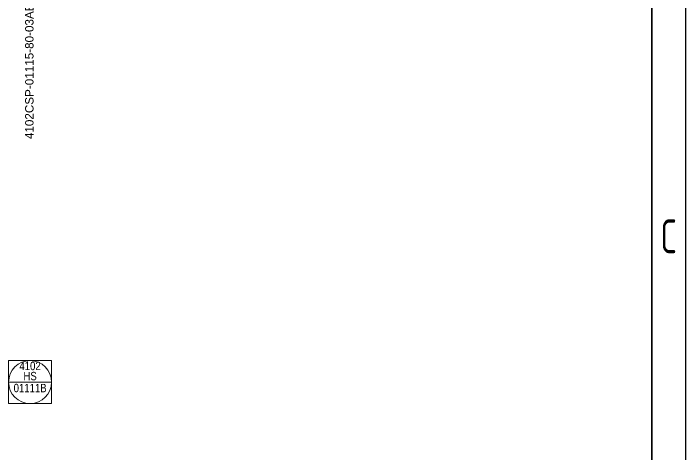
# Model space of a CAD drawing. Extents: x 757 to 8510, y -6585 to 527.
# Drawn here: x 5191.1 to 5389.8, y -713.4 to -583.1 of the extents above; entities that cross this region are included whole.
import ezdxf
from ezdxf.enums import TextEntityAlignment as Align

# ---------------------------------------------------------------- set-up
doc = ezdxf.new("R2010")
doc.units = 0
doc.header["$MEASUREMENT"] = 0
doc.layers.get('0').update_dxf_attribs({"linetype": 'CONTINUOUS'})
for name, color, linetype in [('11', 7, 'CONTINUOUS'), ('12', 7, 'CONTINUOUS'), ('PUB_TITLE', 1, 'CONTINUOUS'), ('图框', 92, 'CONTINUOUS')]:
    doc.layers.add(name, color=color, linetype=linetype)
doc.styles.add('Arial', font='arial.ttf')
doc.styles.add('Arial Narrow', font='ARIALN.TTF')
doc.styles.add('CD-Title Block', font='gbenor.shx', dxfattribs={"width": 0.8, "bigfont": 'gbcbig.shx'})

# ---------------------------------------------------------------- blocks, each defined once
blk = doc.blocks.new('CHENGDA-DCS FUNC ACCESS IN PRIME LOC FOR PUMP', base_point=(1.27, 1.27))
at = {"color": 0, "linetype": 'ByBlock', "lineweight": -2}
for p, q in [((-5.08, 7.62), (7.62, 7.62)), ((-5.08, -5.08), (-5.08, 7.62)), ((7.62, 7.62), (7.62, -5.08)), ((-5.08, 1.27), (7.62, 1.27)), ((7.62, -5.08), (-5.08, -5.08))]:
    blk.add_line(p, q, dxfattribs=at)
blk.add_circle((1.27, 1.27), 6.35, dxfattribs=at)
blk = doc.blocks.new('A1图框_H')
at = {"layer": '图框', "linetype": 'Continuous'}
blk.add_lwpolyline([(-831, 584), (10, 584), (10, -10), (-831, -10)], close=True, dxfattribs=at)
at = {"layer": '图框', "linetype": 'Continuous', "const_width": 0.5}
blk.add_lwpolyline([(-806, 574), (0, 574), (0, 0), (-806, 0)], close=True, dxfattribs=at)
at = {"layer": '图框', "linetype": 'Continuous', "style": 'CD-Title Block', "width": 0.8}
blk.add_text('C', height=10, dxfattribs=at).set_placement((5, 212.75), align=Align.MIDDLE)

msp = doc.modelspace()

# ---------------------------------------------------------------- linework, layer by layer
at = {"layer": 'PUB_TITLE', "color": 2}
msp.add_lwpolyline([(4548.75, -277.65), (5389.75, -277.65), (5389.75, -871.65), (4548.75, -871.65)], close=True, dxfattribs=at)

# ---------------------------------------------------------------- block references
at = {"layer": '12', "color": 96, "linetype": 'Continuous', "lineweight": 18, "true_color": 0x008000}
msp.add_blockref('CHENGDA-DCS FUNC ACCESS IN PRIME LOC FOR PUMP', (5196.03, -691.98), dxfattribs=at)
at = {"layer": '图框', "linetype": 'Continuous'}
msp.add_blockref('A1图框_H', (5379.75, -861.65), dxfattribs=at)

# ---------------------------------------------------------------- texts
at = {"layer": '11', "color": 7, "style": 'Arial'}
msp.add_text('4102CSP-01115-80-03ABRC1-H', height=2.4694, rotation=90, dxfattribs=at).set_placement((5194.57, -594.88), align=Align.TOP_CENTER)
at = {"layer": '12', "color": 7, "style": 'Arial Narrow'}
for s, p in [('4102 ', (5196.42, -687.22)), ('HS ', (5196.42, -690.22)), ('01111B', (5196.04, -693.75))]:
    msp.add_text(s, height=2.469, dxfattribs=at).set_placement(p, align=Align.MIDDLE_CENTER)

doc.saveas('drawing.dxf')
